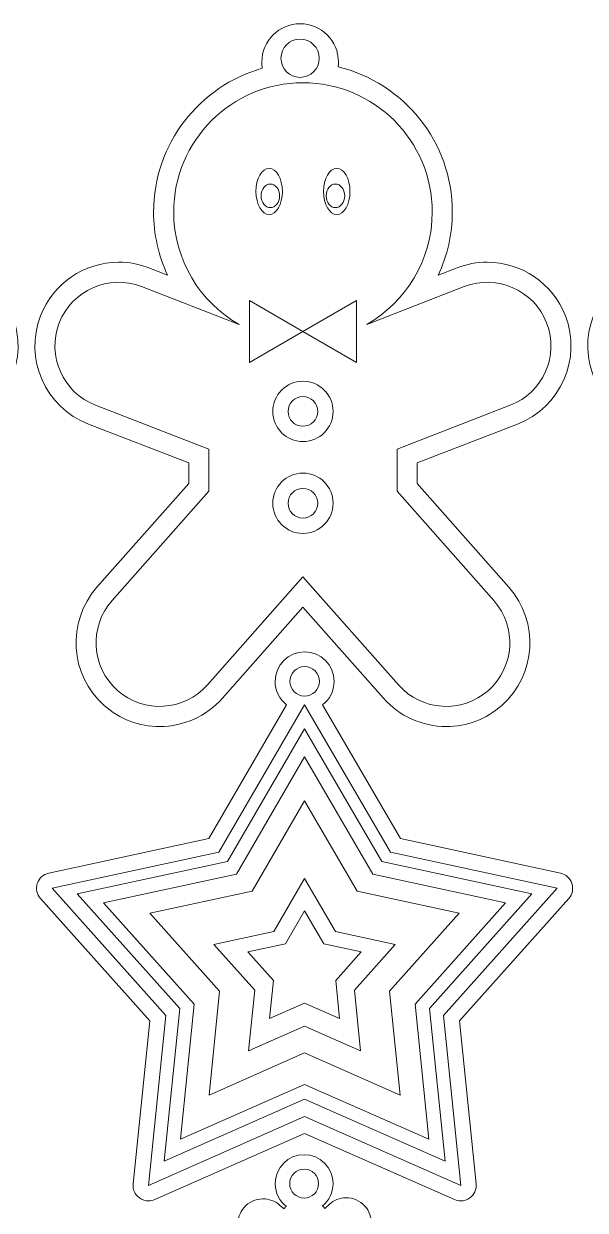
# Model space of a CAD drawing. Header units: centimetres. Extents: x -19.9 to 19.8, y -14.3 to 14.8.
# Drawn here: x -6.66 to 0.04, y 0.63 to 14.79 of the extents above; entities that cross this region are included whole.
import ezdxf

# ---------------------------------------------------------------- set-up
doc = ezdxf.new("R2010")
doc.units = ezdxf.units.CM
doc.header["$MEASUREMENT"] = 0
for name, color, linetype in [('layer 1', 7, 'Continuous'), ('layer 2', 7, 'Continuous'), ('layer 3', 7, 'Continuous')]:
    doc.layers.add(name, color=color, linetype=linetype)

msp = doc.modelspace()

# ---------------------------------------------------------------- linework, layer by layer
at = {"layer": 'layer 1', "color": 250, "lineweight": 9}
for points, knots in [([(-3.81376, 14.26094), (-3.81766, 14.28496), (-3.81969, 14.30965), (-3.81969, 14.33479), (-3.81969, 14.33479), (-3.81969, 14.58734), (-3.61494, 14.79209), (-3.36239, 14.79209), (-3.36239, 14.79209), (-3.10984, 14.79209), (-2.9051, 14.58734), (-2.9051, 14.33479), (-2.9051, 14.33479), (-2.9051, 14.31557), (-2.90629, 14.29661), (-2.90859, 14.27802)], [0, 0, 0, 0, 0.2, 0.2, 0.2, 0.2, 0.4, 0.4, 0.4, 0.4, 0.6, 0.6, 0.6, 0.6, 1, 1, 1, 1]), ([(-3.36239, 14.60917), (-3.23612, 14.60917), (-3.13375, 14.50679), (-3.13375, 14.38052), (-3.13375, 14.38052), (-3.13375, 14.25424), (-3.23612, 14.15187), (-3.36239, 14.15187), (-3.36239, 14.15187), (-3.48867, 14.15187), (-3.59104, 14.25424), (-3.59104, 14.38052), (-3.59104, 14.38052), (-3.59104, 14.50679), (-3.48867, 14.60917), (-3.36239, 14.60917)], [0, 0, 0, 0, 0.2, 0.2, 0.2, 0.2, 0.4, 0.4, 0.4, 0.4, 0.6, 0.6, 0.6, 0.6, 1, 1, 1, 1]), ([(-10.41376, 14.26094), (-11.16187, 14.04915), (-11.71158, 13.36005), (-11.71158, 12.54499), (-11.71158, 12.54499), (-11.71158, 12.28096), (-11.65249, 12.02466), (-11.54391, 11.7924), (-11.54391, 11.7924), (-11.54391, 11.7924), (-11.76794, 11.87919), (-11.76794, 11.87919), (-11.76794, 11.87919), (-11.88388, 11.92418), (-12.00524, 11.94691), (-12.12876, 11.94691), (-12.12876, 11.94691), (-12.53821, 11.94692), (-12.9129, 11.69035), (-13.06111, 11.30827), (-13.06111, 11.30827), (-13.26019, 10.79432), (-13.004, 10.21418), (-12.49003, 10.0151), (-12.49003, 10.0151), (-12.49003, 10.0151), (-11.29192, 9.55093), (-11.29192, 9.55093), (-11.29192, 9.55093), (-11.29192, 9.55093), (-11.29192, 9.30577), (-11.29192, 9.30577), (-11.29192, 9.30577), (-11.29192, 9.30577), (-12.38726, 8.06753), (-12.38726, 8.06753), (-12.38726, 8.06753), (-12.75228, 7.65477), (-12.71351, 7.02183), (-12.3008, 6.65665), (-12.3008, 6.65665), (-12.11791, 6.4949), (-11.8828, 6.40579), (-11.63883, 6.40579), (-11.63883, 6.40579), (-11.35247, 6.4058), (-11.07946, 6.52877), (-10.88979, 6.74306), (-10.88979, 6.74306), (-10.88979, 6.74306), (-9.92861, 7.82969), (-9.92861, 7.82969), (-9.92861, 7.82969), (-9.92861, 7.82969), (-8.96745, 6.74301), (-8.96745, 6.74301), (-8.96745, 6.74301), (-8.77784, 6.52877), (-8.50488, 6.40579), (-8.21846, 6.40579), (-8.21846, 6.40579), (-7.97451, 6.4058), (-7.7394, 6.49488), (-7.55646, 6.65665), (-7.55646, 6.65665), (-7.14369, 7.02189), (-7.10491, 7.65482), (-7.47005, 8.06753), (-7.47005, 8.06753), (-7.47005, 8.06753), (-8.56526, 9.30577), (-8.56526, 9.30577), (-8.56526, 9.30577), (-8.56526, 9.30577), (-8.56526, 9.55093), (-8.56526, 9.55093), (-8.56526, 9.55093), (-8.56526, 9.55093), (-7.36716, 10.01511), (-7.36716, 10.01511), (-7.36716, 10.01511), (-6.85325, 10.21424), (-6.59707, 10.79435), (-6.79615, 11.30843), (-6.79615, 11.30843), (-6.9443, 11.69036), (-7.31899, 11.94691), (-7.72855, 11.94691), (-7.72855, 11.94691), (-7.852, 11.94692), (-7.97338, 11.92415), (-8.08937, 11.87919), (-8.08937, 11.87919), (-8.08937, 11.87919), (-8.31329, 11.79242), (-8.31329, 11.79242), (-8.31329, 11.79242), (-8.20467, 12.02466), (-8.14561, 12.28095), (-8.14561, 12.54499), (-8.14561, 12.54499), (-8.14561, 13.38354), (-8.72745, 14.0887), (-9.50859, 14.27802)], [0, 0, 0, 0, 0.03703704, 0.03703704, 0.03703704, 0.03703704, 0.07407407, 0.07407407, 0.07407407, 0.07407407, 0.11111111, 0.11111111, 0.11111111, 0.11111111, 0.14814815, 0.14814815, 0.14814815, 0.14814815, 0.18518519, 0.18518519, 0.18518519, 0.18518519, 0.22222222, 0.22222222, 0.22222222, 0.22222222, 0.25925926, 0.25925926, 0.25925926, 0.25925926, 0.2962963, 0.2962963, 0.2962963, 0.2962963, 0.33333333, 0.33333333, 0.33333333, 0.33333333, 0.37037037, 0.37037037, 0.37037037, 0.37037037, 0.40740741, 0.40740741, 0.40740741, 0.40740741, 0.44444444, 0.44444444, 0.44444444, 0.44444444, 0.48148148, 0.48148148, 0.48148148, 0.48148148, 0.51851852, 0.51851852, 0.51851852, 0.51851852, 0.55555556, 0.55555556, 0.55555556, 0.55555556, 0.59259259, 0.59259259, 0.59259259, 0.59259259, 0.62962963, 0.62962963, 0.62962963, 0.62962963, 0.66666667, 0.66666667, 0.66666667, 0.66666667, 0.7037037, 0.7037037, 0.7037037, 0.7037037, 0.74074074, 0.74074074, 0.74074074, 0.74074074, 0.77777778, 0.77777778, 0.77777778, 0.77777778, 0.81481481, 0.81481481, 0.81481481, 0.81481481, 0.85185185, 0.85185185, 0.85185185, 0.85185185, 0.88888889, 0.88888889, 0.88888889, 0.88888889, 0.92592593, 0.92592593, 0.92592593, 0.92592593, 1, 1, 1, 1]), ([(-3.81376, 14.26094), (-4.56187, 14.04915), (-5.11158, 13.36005), (-5.11158, 12.54499), (-5.11158, 12.54499), (-5.11158, 12.28096), (-5.05249, 12.02466), (-4.94391, 11.7924), (-4.94391, 11.7924), (-4.94391, 11.7924), (-5.16794, 11.87919), (-5.16794, 11.87919), (-5.16794, 11.87919), (-5.28388, 11.92418), (-5.40524, 11.94691), (-5.52876, 11.94691), (-5.52876, 11.94691), (-5.93821, 11.94692), (-6.3129, 11.69035), (-6.46111, 11.30827), (-6.46111, 11.30827), (-6.66019, 10.79432), (-6.404, 10.21418), (-5.89003, 10.0151), (-5.89003, 10.0151), (-5.89003, 10.0151), (-4.69192, 9.55093), (-4.69192, 9.55093), (-4.69192, 9.55093), (-4.69192, 9.55093), (-4.69192, 9.30577), (-4.69192, 9.30577), (-4.69192, 9.30577), (-4.69192, 9.30577), (-5.78726, 8.06753), (-5.78726, 8.06753), (-5.78726, 8.06753), (-6.15228, 7.65477), (-6.11351, 7.02183), (-5.7008, 6.65665), (-5.7008, 6.65665), (-5.51791, 6.4949), (-5.2828, 6.40579), (-5.03883, 6.40579), (-5.03883, 6.40579), (-4.75247, 6.4058), (-4.47946, 6.52877), (-4.28979, 6.74306), (-4.28979, 6.74306), (-4.28979, 6.74306), (-3.32861, 7.82969), (-3.32861, 7.82969), (-3.32861, 7.82969), (-3.32861, 7.82969), (-2.36745, 6.74301), (-2.36745, 6.74301), (-2.36745, 6.74301), (-2.17784, 6.52877), (-1.90488, 6.40579), (-1.61846, 6.40579), (-1.61846, 6.40579), (-1.37451, 6.4058), (-1.1394, 6.49488), (-0.95646, 6.65665), (-0.95646, 6.65665), (-0.54369, 7.02189), (-0.50491, 7.65482), (-0.87005, 8.06753), (-0.87005, 8.06753), (-0.87005, 8.06753), (-1.96526, 9.30577), (-1.96526, 9.30577), (-1.96526, 9.30577), (-1.96526, 9.30577), (-1.96526, 9.55093), (-1.96526, 9.55093), (-1.96526, 9.55093), (-1.96526, 9.55093), (-0.76716, 10.01511), (-0.76716, 10.01511), (-0.76716, 10.01511), (-0.25325, 10.21424), (0.00293, 10.79435), (-0.19615, 11.30843), (-0.19615, 11.30843), (-0.3443, 11.69036), (-0.71899, 11.94691), (-1.12855, 11.94691), (-1.12855, 11.94691), (-1.252, 11.94692), (-1.37338, 11.92415), (-1.48937, 11.87919), (-1.48937, 11.87919), (-1.48937, 11.87919), (-1.71329, 11.79242), (-1.71329, 11.79242), (-1.71329, 11.79242), (-1.60467, 12.02466), (-1.54561, 12.28095), (-1.54561, 12.54499), (-1.54561, 12.54499), (-1.54561, 13.38354), (-2.12745, 14.0887), (-2.90859, 14.27802)], [0, 0, 0, 0, 0.03703704, 0.03703704, 0.03703704, 0.03703704, 0.07407407, 0.07407407, 0.07407407, 0.07407407, 0.11111111, 0.11111111, 0.11111111, 0.11111111, 0.14814815, 0.14814815, 0.14814815, 0.14814815, 0.18518519, 0.18518519, 0.18518519, 0.18518519, 0.22222222, 0.22222222, 0.22222222, 0.22222222, 0.25925926, 0.25925926, 0.25925926, 0.25925926, 0.2962963, 0.2962963, 0.2962963, 0.2962963, 0.33333333, 0.33333333, 0.33333333, 0.33333333, 0.37037037, 0.37037037, 0.37037037, 0.37037037, 0.40740741, 0.40740741, 0.40740741, 0.40740741, 0.44444444, 0.44444444, 0.44444444, 0.44444444, 0.48148148, 0.48148148, 0.48148148, 0.48148148, 0.51851852, 0.51851852, 0.51851852, 0.51851852, 0.55555556, 0.55555556, 0.55555556, 0.55555556, 0.59259259, 0.59259259, 0.59259259, 0.59259259, 0.62962963, 0.62962963, 0.62962963, 0.62962963, 0.66666667, 0.66666667, 0.66666667, 0.66666667, 0.7037037, 0.7037037, 0.7037037, 0.7037037, 0.74074074, 0.74074074, 0.74074074, 0.74074074, 0.77777778, 0.77777778, 0.77777778, 0.77777778, 0.81481481, 0.81481481, 0.81481481, 0.81481481, 0.85185185, 0.85185185, 0.85185185, 0.85185185, 0.88888889, 0.88888889, 0.88888889, 0.88888889, 0.92592593, 0.92592593, 0.92592593, 0.92592593, 1, 1, 1, 1]), ([(2.78624, 14.26094), (2.03813, 14.04915), (1.48842, 13.36005), (1.48842, 12.54499), (1.48842, 12.54499), (1.48842, 12.28096), (1.54751, 12.02466), (1.65609, 11.7924), (1.65609, 11.7924), (1.65609, 11.7924), (1.43206, 11.87919), (1.43206, 11.87919), (1.43206, 11.87919), (1.31612, 11.92418), (1.19476, 11.94691), (1.07124, 11.94691), (1.07124, 11.94691), (0.66179, 11.94692), (0.2871, 11.69035), (0.13889, 11.30827), (0.13889, 11.30827), (-0.06019, 10.79432), (0.196, 10.21418), (0.70997, 10.0151), (0.70997, 10.0151), (0.70997, 10.0151), (1.90808, 9.55093), (1.90808, 9.55093), (1.90808, 9.55093), (1.90808, 9.55093), (1.90808, 9.30577), (1.90808, 9.30577), (1.90808, 9.30577), (1.90808, 9.30577), (0.81274, 8.06753), (0.81274, 8.06753), (0.81274, 8.06753), (0.44772, 7.65477), (0.48649, 7.02183), (0.8992, 6.65665), (0.8992, 6.65665), (1.08209, 6.4949), (1.3172, 6.40579), (1.56117, 6.40579), (1.56117, 6.40579), (1.84753, 6.4058), (2.12054, 6.52877), (2.31021, 6.74306), (2.31021, 6.74306), (2.31021, 6.74306), (3.27139, 7.82969), (3.27139, 7.82969), (3.27139, 7.82969), (3.27139, 7.82969), (4.23255, 6.74301), (4.23255, 6.74301), (4.23255, 6.74301), (4.42216, 6.52877), (4.69512, 6.40579), (4.98154, 6.40579), (4.98154, 6.40579), (5.22549, 6.4058), (5.4606, 6.49488), (5.64354, 6.65665), (5.64354, 6.65665), (6.05631, 7.02189), (6.09509, 7.65482), (5.72995, 8.06753), (5.72995, 8.06753), (5.72995, 8.06753), (4.63474, 9.30577), (4.63474, 9.30577), (4.63474, 9.30577), (4.63474, 9.30577), (4.63474, 9.55093), (4.63474, 9.55093), (4.63474, 9.55093), (4.63474, 9.55093), (5.83284, 10.01511), (5.83284, 10.01511), (5.83284, 10.01511), (6.34675, 10.21424), (6.60293, 10.79435), (6.40385, 11.30843), (6.40385, 11.30843), (6.2557, 11.69036), (5.88101, 11.94691), (5.47145, 11.94691), (5.47145, 11.94691), (5.348, 11.94692), (5.22662, 11.92415), (5.11063, 11.87919), (5.11063, 11.87919), (5.11063, 11.87919), (4.88671, 11.79242), (4.88671, 11.79242), (4.88671, 11.79242), (4.99533, 12.02466), (5.05439, 12.28095), (5.05439, 12.54499), (5.05439, 12.54499), (5.05439, 13.38354), (4.47255, 14.0887), (3.69141, 14.27802)], [0, 0, 0, 0, 0.03703704, 0.03703704, 0.03703704, 0.03703704, 0.07407407, 0.07407407, 0.07407407, 0.07407407, 0.11111111, 0.11111111, 0.11111111, 0.11111111, 0.14814815, 0.14814815, 0.14814815, 0.14814815, 0.18518519, 0.18518519, 0.18518519, 0.18518519, 0.22222222, 0.22222222, 0.22222222, 0.22222222, 0.25925926, 0.25925926, 0.25925926, 0.25925926, 0.2962963, 0.2962963, 0.2962963, 0.2962963, 0.33333333, 0.33333333, 0.33333333, 0.33333333, 0.37037037, 0.37037037, 0.37037037, 0.37037037, 0.40740741, 0.40740741, 0.40740741, 0.40740741, 0.44444444, 0.44444444, 0.44444444, 0.44444444, 0.48148148, 0.48148148, 0.48148148, 0.48148148, 0.51851852, 0.51851852, 0.51851852, 0.51851852, 0.55555556, 0.55555556, 0.55555556, 0.55555556, 0.59259259, 0.59259259, 0.59259259, 0.59259259, 0.62962963, 0.62962963, 0.62962963, 0.62962963, 0.66666667, 0.66666667, 0.66666667, 0.66666667, 0.7037037, 0.7037037, 0.7037037, 0.7037037, 0.74074074, 0.74074074, 0.74074074, 0.74074074, 0.77777778, 0.77777778, 0.77777778, 0.77777778, 0.81481481, 0.81481481, 0.81481481, 0.81481481, 0.85185185, 0.85185185, 0.85185185, 0.85185185, 0.88888889, 0.88888889, 0.88888889, 0.88888889, 0.92592593, 0.92592593, 0.92592593, 0.92592593, 1, 1, 1, 1]), ([(-3.52306, 6.66521), (-3.60697, 6.72964), (-3.66108, 6.83096), (-3.66108, 6.94494), (-3.66108, 6.94494), (-3.66108, 7.13959), (-3.50329, 7.29738), (-3.30864, 7.29738), (-3.30864, 7.29738), (-3.114, 7.29738), (-2.95621, 7.13959), (-2.95621, 6.94494), (-2.95621, 6.94494), (-2.95621, 6.831), (-3.01029, 6.7297), (-3.09415, 6.66527)], [0, 0, 0, 0, 0.2, 0.2, 0.2, 0.2, 0.4, 0.4, 0.4, 0.4, 0.6, 0.6, 0.6, 0.6, 1, 1, 1, 1]), ([(-3.30864, 7.12116), (-3.21133, 7.12116), (-3.13243, 7.04226), (-3.13243, 6.94494), (-3.13243, 6.94494), (-3.13243, 6.84762), (-3.21133, 6.76872), (-3.30864, 6.76872), (-3.30864, 6.76872), (-3.40596, 6.76872), (-3.48486, 6.84762), (-3.48486, 6.94494), (-3.48486, 6.94494), (-3.48486, 7.04226), (-3.40596, 7.12116), (-3.30864, 7.12116)], [0, 0, 0, 0, 0.2, 0.2, 0.2, 0.2, 0.4, 0.4, 0.4, 0.4, 0.6, 0.6, 0.6, 0.6, 1, 1, 1, 1]), ([(-3.52306, 6.66521), (-3.52306, 6.66521), (-4.4514, 5.06877), (-4.4514, 5.06877), (-4.4514, 5.06877), (-4.4514, 5.06877), (-6.36295, 4.65645), (-6.36295, 4.65645), (-6.36295, 4.65645), (-6.42731, 4.64252), (-6.47949, 4.59547), (-6.49985, 4.53277), (-6.49985, 4.53277), (-6.52027, 4.47012), (-6.50577, 4.40135), (-6.46179, 4.35224), (-6.46179, 4.35224), (-6.46179, 4.35224), (-5.15803, 2.8945), (-5.15803, 2.8945), (-5.15803, 2.8945), (-5.15803, 2.8945), (-5.35628, 0.94922), (-5.35628, 0.94922), (-5.35628, 0.94922), (-5.36295, 0.88366), (-5.33424, 0.81946), (-5.28091, 0.78079), (-5.28091, 0.78079), (-5.24878, 0.75739), (-5.21066, 0.74544), (-5.17219, 0.74544), (-5.17219, 0.74544), (-5.14687, 0.74546), (-5.12139, 0.75066), (-5.09748, 0.76119), (-5.09748, 0.76119), (-5.09748, 0.76119), (-3.30864, 1.55124), (-3.30864, 1.55124), (-3.30864, 1.55124), (-3.30864, 1.55124), (-1.51973, 0.7612), (-1.51973, 0.7612), (-1.51973, 0.7612), (-1.49577, 0.75067), (-1.47038, 0.74544), (-1.44506, 0.74544), (-1.44506, 0.74544), (-1.40659, 0.74546), (-1.36838, 0.75742), (-1.33626, 0.78079), (-1.33626, 0.78079), (-1.28292, 0.8195), (-1.25425, 0.88366), (-1.26093, 0.94927), (-1.26093, 0.94927), (-1.26093, 0.94927), (-1.45934, 2.89455), (-1.45934, 2.89455), (-1.45934, 2.89455), (-1.45934, 2.89455), (-0.15602, 4.35225), (-0.15602, 4.35225), (-0.15602, 4.35225), (-0.11215, 4.40139), (-0.09764, 4.47011), (-0.11803, 4.53278), (-0.11803, 4.53278), (-0.13833, 4.59549), (-0.19056, 4.6425), (-0.25492, 4.65644), (-0.25492, 4.65644), (-0.25492, 4.65644), (-2.16575, 5.06877), (-2.16575, 5.06877), (-2.16575, 5.06877), (-2.16575, 5.06877), (-3.09415, 6.66527), (-3.09415, 6.66527)], [0, 0, 0, 0, 0.04761905, 0.04761905, 0.04761905, 0.04761905, 0.0952381, 0.0952381, 0.0952381, 0.0952381, 0.14285714, 0.14285714, 0.14285714, 0.14285714, 0.19047619, 0.19047619, 0.19047619, 0.19047619, 0.23809524, 0.23809524, 0.23809524, 0.23809524, 0.28571429, 0.28571429, 0.28571429, 0.28571429, 0.33333333, 0.33333333, 0.33333333, 0.33333333, 0.38095238, 0.38095238, 0.38095238, 0.38095238, 0.42857143, 0.42857143, 0.42857143, 0.42857143, 0.47619048, 0.47619048, 0.47619048, 0.47619048, 0.52380952, 0.52380952, 0.52380952, 0.52380952, 0.57142857, 0.57142857, 0.57142857, 0.57142857, 0.61904762, 0.61904762, 0.61904762, 0.61904762, 0.66666667, 0.66666667, 0.66666667, 0.66666667, 0.71428571, 0.71428571, 0.71428571, 0.71428571, 0.76190476, 0.76190476, 0.76190476, 0.76190476, 0.80952381, 0.80952381, 0.80952381, 0.80952381, 0.85714286, 0.85714286, 0.85714286, 0.85714286, 0.9047619, 0.9047619, 0.9047619, 0.9047619, 1, 1, 1, 1]), ([(-3.52451, 0.67709), (-3.60672, 0.74021), (-3.65974, 0.83949), (-3.65974, 0.95116), (-3.65974, 0.95116), (-3.65974, 1.14188), (-3.50514, 1.29648), (-3.31442, 1.29648), (-3.31442, 1.29648), (-3.12371, 1.29648), (-2.96911, 1.14188), (-2.96911, 0.95116), (-2.96911, 0.95116), (-2.96911, 0.84423), (-3.01772, 0.74865), (-3.09403, 0.68532)], [0, 0, 0, 0, 0.2, 0.2, 0.2, 0.2, 0.4, 0.4, 0.4, 0.4, 0.6, 0.6, 0.6, 0.6, 1, 1, 1, 1]), ([(-3.31442, 1.12382), (-3.21907, 1.12382), (-3.14177, 1.04652), (-3.14177, 0.95116), (-3.14177, 0.95116), (-3.14177, 0.85581), (-3.21907, 0.77851), (-3.31442, 0.77851), (-3.31442, 0.77851), (-3.40978, 0.77851), (-3.48708, 0.85581), (-3.48708, 0.95116), (-3.48708, 0.95116), (-3.48708, 1.04652), (-3.40978, 1.12382), (-3.31442, 1.12382)], [0, 0, 0, 0, 0.2, 0.2, 0.2, 0.2, 0.4, 0.4, 0.4, 0.4, 0.6, 0.6, 0.6, 0.6, 1, 1, 1, 1])]:
    msp.add_open_spline(points, degree=3, knots=knots, dxfattribs=at)
at = {"layer": 'layer 1', "lineweight": 9}
msp.add_open_spline([(-3.09403, 0.68532), (-3.08461, 0.67568), (-3.0758, 0.66539), (-3.06772, 0.65455), (-3.06772, 0.65455), (-3.06772, 0.65455), (-3.01494, 0.70287), (-3.01494, 0.70287), (-3.01494, 0.70287), (-2.96035, 0.7528), (-2.88964, 0.78075), (-2.8158, 0.78164), (-2.8158, 0.78164), (-2.73039, 0.78265), (-2.64835, 0.74712), (-2.59069, 0.68412), (-2.59069, 0.68412), (-2.53651, 0.62516), (-2.50861, 0.54837), (-2.51211, 0.46818), (-2.51211, 0.46818), (-2.51568, 0.38792), (-2.55025, 0.31386), (-2.60959, 0.25973), (-2.60959, 0.25973), (-2.60959, 0.25973), (-3.00148, -0.09919), (-3.00148, -0.09919), (-3.00148, -0.09919), (-3.00148, -0.09919), (-2.99525, -0.62162), (-2.99525, -0.62162), (-2.99525, -0.62162), (-2.99525, -0.62162), (-2.74713, -1.03998), (-2.74713, -1.03998), (-2.74713, -1.03998), (-2.74713, -1.03998), (-2.35231, -0.33697), (-2.35231, -0.33697), (-2.35231, -0.33697), (-2.29983, -0.24368), (-2.20089, -0.185), (-2.094, -0.18372), (-2.094, -0.18372), (-2.04152, -0.18309), (-1.98953, -0.1964), (-1.94364, -0.22206), (-1.94364, -0.22206), (-1.79919, -0.30319), (-1.74764, -0.48654), (-1.82851, -0.63091), (-1.82851, -0.63091), (-1.82851, -0.63091), (-2.21945, -1.32703), (-2.21945, -1.32703), (-2.21945, -1.32703), (-2.21945, -1.32703), (-1.75741, -1.32156), (-1.75741, -1.32156), (-1.75741, -1.32156), (-1.75741, -1.32156), (-1.30313, -1.05082), (-1.30313, -1.05082), (-1.30313, -1.05082), (-1.30313, -1.05082), (-1.20164, -0.5288), (-1.20164, -0.5288), (-1.20164, -0.5288), (-1.17444, -0.38967), (-1.05206, -0.28756), (-0.91055, -0.28587), (-0.91055, -0.28587), (-0.89026, -0.28566), (-0.8698, -0.28746), (-0.84976, -0.29134), (-0.84976, -0.29134), (-0.68704, -0.32297), (-0.58051, -0.48087), (-0.61206, -0.64339), (-0.61206, -0.64339), (-0.61206, -0.64339), (-0.62574, -0.71365), (-0.62574, -0.71365), (-0.62574, -0.71365), (-0.53066, -0.72232), (-0.44404, -0.77617), (-0.39469, -0.85903), (-0.39469, -0.85903), (-0.34374, -0.94479), (-0.34047, -1.04593), (-0.37694, -1.13131), (-0.37694, -1.13131), (-0.37694, -1.13131), (-0.30862, -1.15276), (-0.30862, -1.15276), (-0.30862, -1.15276), (-0.2321, -1.17673), (-0.16949, -1.22908), (-0.13231, -1.30015), (-0.13231, -1.30015), (-0.0951, -1.3713), (-0.08788, -1.45264), (-0.11193, -1.5292), (-0.11193, -1.5292), (-0.15099, -1.65357), (-0.26472, -1.73803), (-0.39487, -1.73962), (-0.39487, -1.73962), (-0.42697, -1.73995), (-0.45861, -1.73529), (-0.48898, -1.72565), (-0.48898, -1.72565), (-0.48898, -1.72565), (-0.99569, -1.56682), (-0.99569, -1.56682), (-0.99569, -1.56682), (-0.99569, -1.56682), (-1.43934, -1.83122), (-1.43934, -1.83122), (-1.43934, -1.83122), (-1.43934, -1.83122), (-1.68133, -2.26205), (-1.68133, -2.26205), (-1.68133, -2.26205), (-1.68133, -2.26205), (-0.86974, -2.25234), (-0.86974, -2.25234), (-0.86974, -2.25234), (-0.70421, -2.25042), (-0.56793, -2.38349), (-0.56592, -2.54908), (-0.56592, -2.54908), (-0.564, -2.71465), (-0.69705, -2.851), (-0.86262, -2.85293), (-0.86262, -2.85293), (-0.86262, -2.85293), (-1.6658, -2.86249), (-1.6658, -2.86249), (-1.6658, -2.86249), (-1.6658, -2.86249), (-1.42115, -3.275), (-1.42115, -3.275), (-1.42115, -3.275), (-1.42115, -3.275), (-0.97294, -3.52827), (-0.97294, -3.52827), (-0.97294, -3.52827), (-0.97294, -3.52827), (-0.4695, -3.3574), (-0.4695, -3.3574), (-0.4695, -3.3574), (-0.4392, -3.34719), (-0.40806, -3.34186), (-0.37653, -3.34151), (-0.37653, -3.34151), (-0.24615, -3.33997), (-0.13047, -3.42182), (-0.08858, -3.54534), (-0.08858, -3.54534), (-0.06282, -3.62095), (-0.06807, -3.70247), (-0.10358, -3.77448), (-0.10358, -3.77448), (-0.13905, -3.84653), (-0.20045, -3.90041), (-0.27656, -3.92616), (-0.27656, -3.92616), (-0.27656, -3.92616), (-0.34421, -3.94916), (-0.34421, -3.94916), (-0.34421, -3.94916), (-0.30566, -4.03368), (-0.30666, -4.13489), (-0.35572, -4.22176), (-0.35572, -4.22176), (-0.40319, -4.3057), (-0.48852, -4.36154), (-0.58325, -4.37245), (-0.58325, -4.37245), (-0.58325, -4.37245), (-0.56794, -4.44226), (-0.56794, -4.44226), (-0.56794, -4.44226), (-0.53261, -4.60409), (-0.63544, -4.76445), (-0.79715, -4.79981), (-0.79715, -4.79981), (-0.81547, -4.804), (-0.83654, -4.8065), (-0.85788, -4.80672), (-0.85788, -4.80672), (-0.99963, -4.8084), (-1.12444, -4.7091), (-1.15471, -4.57051), (-1.15471, -4.57051), (-1.15471, -4.57051), (-1.26836, -4.05108), (-1.26836, -4.05108), (-1.26836, -4.05108), (-1.26836, -4.05108), (-1.72999, -3.79025), (-1.72999, -3.79025), (-1.72999, -3.79025), (-1.72999, -3.79025), (-2.20153, -3.79586), (-2.20153, -3.79586), (-2.20153, -3.79586), (-2.20153, -3.79586), (-1.78737, -4.49407), (-1.78737, -4.49407), (-1.78737, -4.49407), (-1.70285, -4.63648), (-1.74996, -4.82108), (-1.89238, -4.90561), (-1.89238, -4.90561), (-1.93731, -4.9324), (-1.98917, -4.94701), (-2.04204, -4.9476), (-2.04204, -4.9476), (-2.14886, -4.94889), (-2.24915, -4.89262), (-2.30383, -4.80079), (-2.30383, -4.80079), (-2.30383, -4.80079), (-2.7165, -4.10517), (-2.7165, -4.10517), (-2.7165, -4.10517), (-2.7165, -4.10517), (-2.949, -4.51914), (-2.949, -4.51914), (-2.949, -4.51914), (-2.949, -4.51914), (-2.9428, -5.04181), (-2.9428, -5.04181), (-2.9428, -5.04181), (-2.9428, -5.04181), (-2.54229, -5.39133), (-2.54229, -5.39133), (-2.54229, -5.39133), (-2.48173, -5.44417), (-2.44544, -5.51747), (-2.44008, -5.59757), (-2.44008, -5.59757), (-2.4347, -5.67765), (-2.46086, -5.75496), (-2.51368, -5.81526), (-2.51368, -5.81526), (-2.56941, -5.87936), (-2.65069, -5.91691), (-2.73619, -5.91792), (-2.73619, -5.91792), (-2.80994, -5.91884), (-2.88127, -5.89259), (-2.93696, -5.84411), (-2.93696, -5.84411), (-2.93696, -5.84411), (-2.99112, -5.79686), (-2.99112, -5.79686), (-2.99112, -5.79686), (-3.04481, -5.87269), (-3.13285, -5.92265), (-3.23262, -5.92388), (-3.23262, -5.92388), (-3.33243, -5.92505), (-3.42164, -5.87716), (-3.47713, -5.80265), (-3.47713, -5.80265), (-3.47713, -5.80265), (-3.52987, -5.85097), (-3.52987, -5.85097), (-3.52987, -5.85097), (-3.58468, -5.90094), (-3.65534, -5.92886), (-3.7291, -5.92977), (-3.7291, -5.92977), (-3.81445, -5.93076), (-3.89648, -5.89525), (-3.95418, -5.83229), (-3.95418, -5.83229), (-4.06603, -5.71022), (-4.05773, -5.51989), (-3.93563, -5.40795), (-3.93563, -5.40795), (-3.93563, -5.40795), (-3.54341, -5.04892), (-3.54341, -5.04892), (-3.54341, -5.04892), (-3.54341, -5.04892), (-3.54958, -4.52625), (-3.54958, -4.52625), (-3.54958, -4.52625), (-3.54958, -4.52625), (-3.78934, -4.12224), (-3.78934, -4.12224), (-3.78934, -4.12224), (-3.78934, -4.12224), (-4.18746, -4.83105), (-4.18746, -4.83105), (-4.18746, -4.83105), (-4.24002, -4.92438), (-4.33897, -4.98301), (-4.44583, -4.98425), (-4.44583, -4.98425), (-4.49828, -4.98484), (-4.5502, -4.97163), (-4.59603, -4.94599), (-4.59603, -4.94599), (-4.74068, -4.86476), (-4.79217, -4.68138), (-4.7112, -4.53698), (-4.7112, -4.53698), (-4.7112, -4.53698), (-4.30902, -3.82088), (-4.30902, -3.82088), (-4.30902, -3.82088), (-4.30902, -3.82088), (-4.7874, -3.8266), (-4.7874, -3.8266), (-4.7874, -3.8266), (-4.7874, -3.8266), (-5.24175, -4.09739), (-5.24175, -4.09739), (-5.24175, -4.09739), (-5.24175, -4.09739), (-5.34316, -4.61924), (-5.34316, -4.61924), (-5.34316, -4.61924), (-5.37029, -4.75839), (-5.49272, -4.86052), (-5.6343, -4.86218), (-5.6343, -4.86218), (-5.65559, -4.86245), (-5.6766, -4.8605), (-5.69674, -4.85642), (-5.69674, -4.85642), (-5.77402, -4.84142), (-5.84208, -4.79643), (-5.88694, -4.72989), (-5.88694, -4.72989), (-5.93187, -4.66334), (-5.94811, -4.58334), (-5.93276, -4.50454), (-5.93276, -4.50454), (-5.93276, -4.50454), (-5.91911, -4.43446), (-5.91911, -4.43446), (-5.91911, -4.43446), (-6.01421, -4.42585), (-6.10091, -4.37199), (-6.15021, -4.28909), (-6.15021, -4.28909), (-6.20121, -4.20335), (-6.20449, -4.10223), (-6.16791, -4.01682), (-6.16791, -4.01682), (-6.16791, -4.01682), (-6.23628, -3.99541), (-6.23628, -3.99541), (-6.23628, -3.99541), (-6.39427, -3.9459), (-6.48249, -3.77707), (-6.43305, -3.61909), (-6.43305, -3.61909), (-6.39404, -3.49458), (-6.28035, -3.41002), (-6.15008, -3.4085), (-6.15008, -3.4085), (-6.11845, -3.40809), (-6.08706, -3.41277), (-6.05678, -3.42225), (-6.05678, -3.42225), (-6.05678, -3.42225), (-5.54913, -3.58137), (-5.54913, -3.58137), (-5.54913, -3.58137), (-5.54913, -3.58137), (-5.10553, -3.31695), (-5.10553, -3.31695), (-5.10553, -3.31695), (-5.10553, -3.31695), (-4.87173, -2.90056), (-4.87173, -2.90056), (-4.87173, -2.90056), (-4.87173, -2.90056), (-5.67923, -2.91016), (-5.67923, -2.91016), (-5.67923, -2.91016), (-5.8448, -2.91209), (-5.9811, -2.77901), (-5.98307, -2.61343), (-5.98307, -2.61343), (-5.98506, -2.44784), (-5.85193, -2.31152), (-5.68636, -2.3096), (-5.68636, -2.3096), (-5.68636, -2.3096), (-4.87053, -2.29987), (-4.87053, -2.29987), (-4.87053, -2.29987), (-4.87053, -2.29987), (-5.12371, -1.87318), (-5.12371, -1.87318), (-5.12371, -1.87318), (-5.12371, -1.87318), (-5.57199, -1.61983), (-5.57199, -1.61983), (-5.57199, -1.61983), (-5.57199, -1.61983), (-6.07547, -1.79073), (-6.07547, -1.79073), (-6.07547, -1.79073), (-6.10535, -1.80088), (-6.13673, -1.8063), (-6.1684, -1.80674), (-6.1684, -1.80674), (-6.29879, -1.80826), (-6.41455, -1.72628), (-6.45639, -1.60274), (-6.45639, -1.60274), (-6.48216, -1.52699), (-6.47684, -1.44549), (-6.44129, -1.37345), (-6.44129, -1.37345), (-6.40579, -1.30151), (-6.34446, -1.24775), (-6.26856, -1.22196), (-6.26856, -1.22196), (-6.26856, -1.22196), (-6.20073, -1.19894), (-6.20073, -1.19894), (-6.20073, -1.19894), (-6.23923, -1.11444), (-6.23832, -1.01338), (-6.18932, -0.92645), (-6.18932, -0.92645), (-6.14169, -0.84233), (-6.05639, -0.78655), (-5.96169, -0.77567), (-5.96169, -0.77567), (-5.96169, -0.77567), (-5.97695, -0.70585), (-5.97695, -0.70585), (-5.97695, -0.70585), (-6.01213, -0.54405), (-5.90936, -0.38378), (-5.74793, -0.34834), (-5.74793, -0.34834), (-5.72806, -0.34393), (-5.70743, -0.34156), (-5.68692, -0.3413), (-5.68692, -0.3413), (-5.54538, -0.33962), (-5.4206, -0.43891), (-5.39019, -0.57737), (-5.39019, -0.57737), (-5.39019, -0.57737), (-5.27656, -1.09703), (-5.27656, -1.09703), (-5.27656, -1.09703), (-5.27656, -1.09703), (-4.81485, -1.35784), (-4.81485, -1.35784), (-4.81485, -1.35784), (-4.81485, -1.35784), (-4.34962, -1.35235), (-4.34962, -1.35235), (-4.34962, -1.35235), (-4.34962, -1.35235), (-4.76167, -0.65782), (-4.76167, -0.65782), (-4.76167, -0.65782), (-4.84608, -0.51541), (-4.79904, -0.3309), (-4.6567, -0.24635), (-4.6567, -0.24635), (-4.61137, -0.21942), (-4.5596, -0.20485), (-4.50696, -0.20424), (-4.50696, -0.20424), (-4.40011, -0.20296), (-4.29978, -0.25927), (-4.24514, -0.35122), (-4.24514, -0.35122), (-4.24514, -0.35122), (-3.83152, -1.04845), (-3.83152, -1.04845), (-3.83152, -1.04845), (-3.83152, -1.04845), (-3.5959, -0.62874), (-3.5959, -0.62874), (-3.5959, -0.62874), (-3.5959, -0.62874), (-3.60209, -0.10632), (-3.60209, -0.10632), (-3.60209, -0.10632), (-3.60209, -0.10632), (-4.00267, 0.2433), (-4.00267, 0.2433), (-4.00267, 0.2433), (-4.06304, 0.29599), (-4.09935, 0.3691), (-4.10479, 0.44916), (-4.10479, 0.44916), (-4.11025, 0.52921), (-4.08424, 0.60653), (-4.03145, 0.66698), (-4.03145, 0.66698), (-3.97498, 0.73148), (-3.89389, 0.76877), (-3.80862, 0.76978), (-3.80862, 0.76978), (-3.7348, 0.77069), (-3.66348, 0.74444), (-3.6078, 0.69593), (-3.6078, 0.69593), (-3.6078, 0.69593), (-3.5538, 0.64877), (-3.5538, 0.64877), (-3.5538, 0.64877), (-3.546, 0.65977), (-3.53747, 0.67022), (-3.52831, 0.68005)], degree=3, knots=[0, 0, 0, 0, 0.00757576, 0.00757576, 0.00757576, 0.00757576, 0.01515152, 0.01515152, 0.01515152, 0.01515152, 0.02272727, 0.02272727, 0.02272727, 0.02272727, 0.03030303, 0.03030303, 0.03030303, 0.03030303, 0.03787879, 0.03787879, 0.03787879, 0.03787879, 0.04545455, 0.04545455, 0.04545455, 0.04545455, 0.0530303, 0.0530303, 0.0530303, 0.0530303, 0.06060606, 0.06060606, 0.06060606, 0.06060606, 0.06818182, 0.06818182, 0.06818182, 0.06818182, 0.07575758, 0.07575758, 0.07575758, 0.07575758, 0.08333333, 0.08333333, 0.08333333, 0.08333333, 0.09090909, 0.09090909, 0.09090909, 0.09090909, 0.09848485, 0.09848485, 0.09848485, 0.09848485, 0.10606061, 0.10606061, 0.10606061, 0.10606061, 0.11363636, 0.11363636, 0.11363636, 0.11363636, 0.12121212, 0.12121212, 0.12121212, 0.12121212, 0.12878788, 0.12878788, 0.12878788, 0.12878788, 0.13636364, 0.13636364, 0.13636364, 0.13636364, 0.14393939, 0.14393939, 0.14393939, 0.14393939, 0.15151515, 0.15151515, 0.15151515, 0.15151515, 0.15909091, 0.15909091, 0.15909091, 0.15909091, 0.16666667, 0.16666667, 0.16666667, 0.16666667, 0.17424242, 0.17424242, 0.17424242, 0.17424242, 0.18181818, 0.18181818, 0.18181818, 0.18181818, 0.18939394, 0.18939394, 0.18939394, 0.18939394, 0.1969697, 0.1969697, 0.1969697, 0.1969697, 0.20454545, 0.20454545, 0.20454545, 0.20454545, 0.21212121, 0.21212121, 0.21212121, 0.21212121, 0.21969697, 0.21969697, 0.21969697, 0.21969697, 0.22727273, 0.22727273, 0.22727273, 0.22727273, 0.23484848, 0.23484848, 0.23484848, 0.23484848, 0.24242424, 0.24242424, 0.24242424, 0.24242424, 0.25, 0.25, 0.25, 0.25, 0.25757576, 0.25757576, 0.25757576, 0.25757576, 0.26515152, 0.26515152, 0.26515152, 0.26515152, 0.27272727, 0.27272727, 0.27272727, 0.27272727, 0.28030303, 0.28030303, 0.28030303, 0.28030303, 0.28787879, 0.28787879, 0.28787879, 0.28787879, 0.29545455, 0.29545455, 0.29545455, 0.29545455, 0.3030303, 0.3030303, 0.3030303, 0.3030303, 0.31060606, 0.31060606, 0.31060606, 0.31060606, 0.31818182, 0.31818182, 0.31818182, 0.31818182, 0.32575758, 0.32575758, 0.32575758, 0.32575758, 0.33333333, 0.33333333, 0.33333333, 0.33333333, 0.34090909, 0.34090909, 0.34090909, 0.34090909, 0.34848485, 0.34848485, 0.34848485, 0.34848485, 0.35606061, 0.35606061, 0.35606061, 0.35606061, 0.36363636, 0.36363636, 0.36363636, 0.36363636, 0.37121212, 0.37121212, 0.37121212, 0.37121212, 0.37878788, 0.37878788, 0.37878788, 0.37878788, 0.38636364, 0.38636364, 0.38636364, 0.38636364, 0.39393939, 0.39393939, 0.39393939, 0.39393939, 0.40151515, 0.40151515, 0.40151515, 0.40151515, 0.40909091, 0.40909091, 0.40909091, 0.40909091, 0.41666667, 0.41666667, 0.41666667, 0.41666667, 0.42424242, 0.42424242, 0.42424242, 0.42424242, 0.43181818, 0.43181818, 0.43181818, 0.43181818, 0.43939394, 0.43939394, 0.43939394, 0.43939394, 0.4469697, 0.4469697, 0.4469697, 0.4469697, 0.45454545, 0.45454545, 0.45454545, 0.45454545, 0.46212121, 0.46212121, 0.46212121, 0.46212121, 0.46969697, 0.46969697, 0.46969697, 0.46969697, 0.47727273, 0.47727273, 0.47727273, 0.47727273, 0.48484848, 0.48484848, 0.48484848, 0.48484848, 0.49242424, 0.49242424, 0.49242424, 0.49242424, 0.5, 0.5, 0.5, 0.5, 0.50757576, 0.50757576, 0.50757576, 0.50757576, 0.51515152, 0.51515152, 0.51515152, 0.51515152, 0.52272727, 0.52272727, 0.52272727, 0.52272727, 0.53030303, 0.53030303, 0.53030303, 0.53030303, 0.53787879, 0.53787879, 0.53787879, 0.53787879, 0.54545455, 0.54545455, 0.54545455, 0.54545455, 0.5530303, 0.5530303, 0.5530303, 0.5530303, 0.56060606, 0.56060606, 0.56060606, 0.56060606, 0.56818182, 0.56818182, 0.56818182, 0.56818182, 0.57575758, 0.57575758, 0.57575758, 0.57575758, 0.58333333, 0.58333333, 0.58333333, 0.58333333, 0.59090909, 0.59090909, 0.59090909, 0.59090909, 0.59848485, 0.59848485, 0.59848485, 0.59848485, 0.60606061, 0.60606061, 0.60606061, 0.60606061, 0.61363636, 0.61363636, 0.61363636, 0.61363636, 0.62121212, 0.62121212, 0.62121212, 0.62121212, 0.62878788, 0.62878788, 0.62878788, 0.62878788, 0.63636364, 0.63636364, 0.63636364, 0.63636364, 0.64393939, 0.64393939, 0.64393939, 0.64393939, 0.65151515, 0.65151515, 0.65151515, 0.65151515, 0.65909091, 0.65909091, 0.65909091, 0.65909091, 0.66666667, 0.66666667, 0.66666667, 0.66666667, 0.67424242, 0.67424242, 0.67424242, 0.67424242, 0.68181818, 0.68181818, 0.68181818, 0.68181818, 0.68939394, 0.68939394, 0.68939394, 0.68939394, 0.6969697, 0.6969697, 0.6969697, 0.6969697, 0.70454545, 0.70454545, 0.70454545, 0.70454545, 0.71212121, 0.71212121, 0.71212121, 0.71212121, 0.71969697, 0.71969697, 0.71969697, 0.71969697, 0.72727273, 0.72727273, 0.72727273, 0.72727273, 0.73484848, 0.73484848, 0.73484848, 0.73484848, 0.74242424, 0.74242424, 0.74242424, 0.74242424, 0.75, 0.75, 0.75, 0.75, 0.75757576, 0.75757576, 0.75757576, 0.75757576, 0.76515152, 0.76515152, 0.76515152, 0.76515152, 0.77272727, 0.77272727, 0.77272727, 0.77272727, 0.78030303, 0.78030303, 0.78030303, 0.78030303, 0.78787879, 0.78787879, 0.78787879, 0.78787879, 0.79545455, 0.79545455, 0.79545455, 0.79545455, 0.8030303, 0.8030303, 0.8030303, 0.8030303, 0.81060606, 0.81060606, 0.81060606, 0.81060606, 0.81818182, 0.81818182, 0.81818182, 0.81818182, 0.82575758, 0.82575758, 0.82575758, 0.82575758, 0.83333333, 0.83333333, 0.83333333, 0.83333333, 0.84090909, 0.84090909, 0.84090909, 0.84090909, 0.84848485, 0.84848485, 0.84848485, 0.84848485, 0.85606061, 0.85606061, 0.85606061, 0.85606061, 0.86363636, 0.86363636, 0.86363636, 0.86363636, 0.87121212, 0.87121212, 0.87121212, 0.87121212, 0.87878788, 0.87878788, 0.87878788, 0.87878788, 0.88636364, 0.88636364, 0.88636364, 0.88636364, 0.89393939, 0.89393939, 0.89393939, 0.89393939, 0.90151515, 0.90151515, 0.90151515, 0.90151515, 0.90909091, 0.90909091, 0.90909091, 0.90909091, 0.91666667, 0.91666667, 0.91666667, 0.91666667, 0.92424242, 0.92424242, 0.92424242, 0.92424242, 0.93181818, 0.93181818, 0.93181818, 0.93181818, 0.93939394, 0.93939394, 0.93939394, 0.93939394, 0.9469697, 0.9469697, 0.9469697, 0.9469697, 0.95454545, 0.95454545, 0.95454545, 0.95454545, 0.96212121, 0.96212121, 0.96212121, 0.96212121, 0.96969697, 0.96969697, 0.96969697, 0.96969697, 0.97727273, 0.97727273, 0.97727273, 0.97727273, 0.98484848, 0.98484848, 0.98484848, 0.98484848, 1, 1, 1, 1], dxfattribs=at)
at = {"layer": 'layer 2', "lineweight": 9}
for points, knots in [([(-0.41995, 11.22166), (-0.57165, 11.61265), (-1.01158, 11.80687), (-1.40263, 11.65538), (-1.40263, 11.65538), (-1.40263, 11.65538), (-2.56711, 11.20412), (-2.56711, 11.20412), (-2.56711, 11.20412), (-2.10077, 11.46949), (-1.78567, 11.97008), (-1.78567, 12.54499), (-1.78567, 12.54499), (-1.78567, 13.39715), (-2.47641, 14.0879), (-3.32863, 14.0879), (-3.32863, 14.0879), (-4.18074, 14.0879), (-4.87153, 13.39715), (-4.87153, 12.54499), (-4.87153, 12.54499), (-4.87153, 11.97009), (-4.55641, 11.46949), (-4.09007, 11.20412), (-4.09007, 11.20412), (-4.09007, 11.20412), (-5.25467, 11.65539), (-5.25467, 11.65539), (-5.25467, 11.65539), (-5.64568, 11.80688), (-6.08555, 11.61264), (-6.23725, 11.22165), (-6.23725, 11.22165), (-6.38872, 10.83043), (-6.19449, 10.39049), (-5.80329, 10.23896), (-5.80329, 10.23896), (-5.80329, 10.23896), (-4.45187, 9.71536), (-4.45187, 9.71536), (-4.45187, 9.71536), (-4.45187, 9.71536), (-4.45187, 9.21483), (-4.45187, 9.21483), (-4.45187, 9.21483), (-4.45187, 9.21483), (-5.60743, 7.90853), (-5.60743, 7.90853), (-5.60743, 7.90853), (-5.88519, 7.59444), (-5.85588, 7.11437), (-5.54173, 6.83647), (-5.54173, 6.83647), (-5.22757, 6.55862), (-4.74753, 6.58802), (-4.46962, 6.90212), (-4.46962, 6.90212), (-4.46962, 6.90212), (-3.32861, 8.19202), (-3.32861, 8.19202), (-3.32861, 8.19202), (-3.32861, 8.19202), (-2.18767, 6.90212), (-2.18767, 6.90212), (-2.18767, 6.90212), (-1.90971, 6.58804), (-1.42974, 6.55862), (-1.11553, 6.83647), (-1.11553, 6.83647), (-0.80143, 7.11439), (-0.77202, 7.59443), (-1.04987, 7.90853), (-1.04987, 7.90853), (-1.04987, 7.90853), (-2.20531, 9.21483), (-2.20531, 9.21483), (-2.20531, 9.21483), (-2.20531, 9.21483), (-2.20531, 9.71536), (-2.20531, 9.71536), (-2.20531, 9.71536), (-2.20531, 9.71536), (-0.85391, 10.23899), (-0.85391, 10.23899), (-0.85391, 10.23899), (-0.4628, 10.39049), (-0.26842, 10.83043), (-0.41995, 11.22166)], [0, 0, 0, 0, 0.04347826, 0.04347826, 0.04347826, 0.04347826, 0.08695652, 0.08695652, 0.08695652, 0.08695652, 0.13043478, 0.13043478, 0.13043478, 0.13043478, 0.17391304, 0.17391304, 0.17391304, 0.17391304, 0.2173913, 0.2173913, 0.2173913, 0.2173913, 0.26086957, 0.26086957, 0.26086957, 0.26086957, 0.30434783, 0.30434783, 0.30434783, 0.30434783, 0.34782609, 0.34782609, 0.34782609, 0.34782609, 0.39130435, 0.39130435, 0.39130435, 0.39130435, 0.43478261, 0.43478261, 0.43478261, 0.43478261, 0.47826087, 0.47826087, 0.47826087, 0.47826087, 0.52173913, 0.52173913, 0.52173913, 0.52173913, 0.56521739, 0.56521739, 0.56521739, 0.56521739, 0.60869565, 0.60869565, 0.60869565, 0.60869565, 0.65217391, 0.65217391, 0.65217391, 0.65217391, 0.69565217, 0.69565217, 0.69565217, 0.69565217, 0.73913043, 0.73913043, 0.73913043, 0.73913043, 0.7826087, 0.7826087, 0.7826087, 0.7826087, 0.82608696, 0.82608696, 0.82608696, 0.82608696, 0.86956522, 0.86956522, 0.86956522, 0.86956522, 0.91304348, 0.91304348, 0.91304348, 0.91304348, 1, 1, 1, 1]), ([(-3.57461, 12.79079), (-3.57461, 12.63869), (-3.64506, 12.51519), (-3.73207, 12.51519), (-3.73207, 12.51519), (-3.81905, 12.51522), (-3.88941, 12.63866), (-3.88941, 12.79073), (-3.88941, 12.79073), (-3.88941, 12.94279), (-3.81908, 13.06626), (-3.73207, 13.06626), (-3.73207, 13.06626), (-3.64506, 13.06626), (-3.57464, 12.94279), (-3.57461, 12.79079)], [0, 0, 0, 0, 0.2, 0.2, 0.2, 0.2, 0.4, 0.4, 0.4, 0.4, 0.6, 0.6, 0.6, 0.6, 1, 1, 1, 1]), ([(-2.76769, 12.79079), (-2.76769, 12.63869), (-2.83815, 12.51519), (-2.92516, 12.51519), (-2.92516, 12.51519), (-3.01226, 12.51522), (-3.08262, 12.63866), (-3.08262, 12.79073), (-3.08262, 12.79073), (-3.08259, 12.94279), (-3.01226, 13.06626), (-2.92516, 13.06626), (-2.92516, 13.06626), (-2.83815, 13.06626), (-2.76769, 12.94279), (-2.76769, 12.79079)], [0, 0, 0, 0, 0.2, 0.2, 0.2, 0.2, 0.4, 0.4, 0.4, 0.4, 0.6, 0.6, 0.6, 0.6, 1, 1, 1, 1])]:
    msp.add_open_spline(points, degree=3, knots=knots, dxfattribs=at)
at = {"layer": 'layer 3', "color": 240, "lineweight": 9}
for points, knots in [([(-3.60749, 12.7385), (-3.60749, 12.66088), (-3.65682, 12.59785), (-3.71773, 12.59785), (-3.71773, 12.59785), (-3.77861, 12.59787), (-3.82786, 12.66087), (-3.82786, 12.73847), (-3.82786, 12.73847), (-3.82786, 12.81608), (-3.77863, 12.87909), (-3.71773, 12.87909), (-3.71773, 12.87909), (-3.65682, 12.87909), (-3.60752, 12.81608), (-3.60749, 12.7385)], [0, 0, 0, 0, 0.2, 0.2, 0.2, 0.2, 0.4, 0.4, 0.4, 0.4, 0.6, 0.6, 0.6, 0.6, 1, 1, 1, 1]), ([(-2.83044, 12.7385), (-2.83044, 12.66088), (-2.87976, 12.59785), (-2.94067, 12.59785), (-2.94067, 12.59785), (-3.00156, 12.59787), (-3.05081, 12.66087), (-3.05081, 12.73847), (-3.05081, 12.73847), (-3.05081, 12.81608), (-3.00157, 12.87909), (-2.94067, 12.87909), (-2.94067, 12.87909), (-2.87976, 12.87909), (-2.83047, 12.81608), (-2.83044, 12.7385)], [0, 0, 0, 0, 0.2, 0.2, 0.2, 0.2, 0.4, 0.4, 0.4, 0.4, 0.6, 0.6, 0.6, 0.6, 1, 1, 1, 1]), ([(-3.96846, 11.48882), (-3.96846, 11.48882), (-3.32861, 11.11936), (-3.32861, 11.11936), (-3.32861, 11.11936), (-3.32861, 11.11936), (-3.96846, 10.74991), (-3.96846, 10.74991), (-3.96846, 10.74991), (-3.96846, 10.74991), (-3.96846, 11.48882), (-3.96846, 11.48882)], [0, 0, 0, 0, 0.25, 0.25, 0.25, 0.25, 0.5, 0.5, 0.5, 0.5, 1, 1, 1, 1]), ([(-2.68872, 11.48882), (-2.68872, 11.48882), (-3.32861, 11.11936), (-3.32861, 11.11936), (-3.32861, 11.11936), (-3.32861, 11.11936), (-2.68872, 10.74991), (-2.68872, 10.74991), (-2.68872, 10.74991), (-2.68872, 10.74991), (-2.68872, 11.48882), (-2.68872, 11.48882)], [0, 0, 0, 0, 0.25, 0.25, 0.25, 0.25, 0.5, 0.5, 0.5, 0.5, 1, 1, 1, 1]), ([(-2.96854, 10.16605), (-2.96854, 9.96714), (-3.12977, 9.80592), (-3.32863, 9.80592), (-3.32863, 9.80592), (-3.52748, 9.80592), (-3.68871, 9.96713), (-3.68871, 10.16604), (-3.68871, 10.16604), (-3.68869, 10.36485), (-3.52749, 10.52607), (-3.32863, 10.52607), (-3.32863, 10.52607), (-3.12977, 10.52607), (-2.96855, 10.36484), (-2.96854, 10.16605)], [0, 0, 0, 0, 0.2, 0.2, 0.2, 0.2, 0.4, 0.4, 0.4, 0.4, 0.6, 0.6, 0.6, 0.6, 1, 1, 1, 1]), ([(-3.15149, 10.16605), (-3.15149, 10.06815), (-3.23081, 9.9888), (-3.32863, 9.9888), (-3.32863, 9.9888), (-3.42649, 9.9888), (-3.50582, 10.06811), (-3.50582, 10.16604), (-3.50582, 10.16604), (-3.50582, 10.26388), (-3.42649, 10.34318), (-3.32863, 10.34318), (-3.32863, 10.34318), (-3.23081, 10.34319), (-3.15149, 10.26385), (-3.15149, 10.16605)], [0, 0, 0, 0, 0.2, 0.2, 0.2, 0.2, 0.4, 0.4, 0.4, 0.4, 0.6, 0.6, 0.6, 0.6, 1, 1, 1, 1]), ([(-2.96854, 9.06991), (-2.96854, 8.87099), (-3.12977, 8.70971), (-3.32863, 8.70971), (-3.32863, 8.70971), (-3.52748, 8.70973), (-3.68871, 8.87099), (-3.68871, 9.0699), (-3.68871, 9.0699), (-3.68869, 9.26871), (-3.52749, 9.42993), (-3.32863, 9.42993), (-3.32863, 9.42993), (-3.12977, 9.42994), (-2.96855, 9.2687), (-2.96854, 9.06991)], [0, 0, 0, 0, 0.2, 0.2, 0.2, 0.2, 0.4, 0.4, 0.4, 0.4, 0.6, 0.6, 0.6, 0.6, 1, 1, 1, 1]), ([(-3.15149, 9.06991), (-3.15149, 8.97197), (-3.23081, 8.89265), (-3.32863, 8.89265), (-3.32863, 8.89265), (-3.42649, 8.89266), (-3.50582, 8.97197), (-3.50582, 9.0699), (-3.50582, 9.0699), (-3.50582, 9.16767), (-3.42649, 9.24704), (-3.32863, 9.24704), (-3.32863, 9.24704), (-3.23081, 9.24704), (-3.15149, 9.16767), (-3.15149, 9.06991)], [0, 0, 0, 0, 0.2, 0.2, 0.2, 0.2, 0.4, 0.4, 0.4, 0.4, 0.6, 0.6, 0.6, 0.6, 1, 1, 1, 1])]:
    msp.add_open_spline(points, degree=3, knots=knots, dxfattribs=at)
at = {"layer": 'layer 3', "color": 21, "lineweight": 9}
for points in [[(-3.30864, 6.66599), (-3.30864, 6.66599), (-2.28466, 4.9052), (-2.28466, 4.9052), (-2.28466, 4.9052), (-2.28466, 4.9052), (-0.29395, 4.47561), (-0.29395, 4.47561), (-0.29395, 4.47561), (-0.29395, 4.47561), (-1.65173, 2.957), (-1.65173, 2.957), (-1.65173, 2.957), (-1.65173, 2.957), (-1.445, 0.93046), (-1.445, 0.93046), (-1.445, 0.93046), (-1.445, 0.93046), (-3.30864, 1.75348), (-3.30864, 1.75348), (-3.30864, 1.75348), (-3.30864, 1.75348), (-5.17219, 0.93046), (-5.17219, 0.93046), (-5.17219, 0.93046), (-5.17219, 0.93046), (-4.96564, 2.957), (-4.96564, 2.957), (-4.96564, 2.957), (-4.96564, 2.957), (-6.3239, 4.47561), (-6.3239, 4.47561), (-6.3239, 4.47561), (-6.3239, 4.47561), (-4.3325, 4.9052), (-4.3325, 4.9052), (-4.3325, 4.9052), (-4.3325, 4.9052), (-3.30864, 6.66599), (-3.30864, 6.66599)], [(-3.30867, 6.37921), (-3.30867, 6.37921), (-2.38709, 4.7945), (-2.38709, 4.7945), (-2.38709, 4.7945), (-2.38709, 4.7945), (-0.59545, 4.40788), (-0.59545, 4.40788), (-0.59545, 4.40788), (-0.59545, 4.40788), (-1.81744, 3.04113), (-1.81744, 3.04113), (-1.81744, 3.04113), (-1.81744, 3.04113), (-1.63139, 1.21724), (-1.63139, 1.21724), (-1.63139, 1.21724), (-1.63139, 1.21724), (-3.30867, 1.95795), (-3.30867, 1.95795), (-3.30867, 1.95795), (-3.30867, 1.95795), (-4.98587, 1.21724), (-4.98587, 1.21724), (-4.98587, 1.21724), (-4.98587, 1.21724), (-4.79998, 3.04113), (-4.79998, 3.04113), (-4.79998, 3.04113), (-4.79998, 3.04113), (-6.0224, 4.40788), (-6.0224, 4.40788), (-6.0224, 4.40788), (-6.0224, 4.40788), (-4.23014, 4.7945), (-4.23014, 4.7945), (-4.23014, 4.7945), (-4.23014, 4.7945), (-3.30867, 6.37921), (-3.30867, 6.37921)], [(-3.90335, 3.2611), (-3.90335, 3.2611), (-4.39119, 3.80637), (-4.39119, 3.80637), (-4.39119, 3.80637), (-4.39119, 3.80637), (-3.67592, 3.96067), (-3.67592, 3.96067), (-3.67592, 3.96067), (-3.67592, 3.96067), (-3.30864, 4.59253), (-3.30864, 4.59253), (-3.30864, 4.59253), (-3.30864, 4.59253), (-2.94115, 3.96067), (-2.94115, 3.96067), (-2.94115, 3.96067), (-2.94115, 3.96067), (-2.22613, 3.80653), (-2.22613, 3.80653), (-2.22613, 3.80653), (-2.22613, 3.80653), (-2.71409, 3.26073), (-2.71409, 3.26073), (-2.71409, 3.26073), (-2.71409, 3.26073), (-2.63996, 2.53469), (-2.63996, 2.53469), (-2.63996, 2.53469), (-2.63996, 2.53469), (-3.30864, 2.82995), (-3.30864, 2.82995), (-3.30864, 2.82995), (-3.30864, 2.82995), (-3.97743, 2.5345), (-3.97743, 2.5345), (-3.97743, 2.5345), (-3.97743, 2.5345), (-3.90335, 3.2611), (-3.90335, 3.2611)], [(-3.68034, 3.37451), (-3.68034, 3.37451), (-3.98525, 3.7153), (-3.98525, 3.7153), (-3.98525, 3.7153), (-3.98525, 3.7153), (-3.5382, 3.81174), (-3.5382, 3.81174), (-3.5382, 3.81174), (-3.5382, 3.81174), (-3.30864, 4.20665), (-3.30864, 4.20665), (-3.30864, 4.20665), (-3.30864, 4.20665), (-3.07896, 3.81174), (-3.07896, 3.81174), (-3.07896, 3.81174), (-3.07896, 3.81174), (-2.63208, 3.71539), (-2.63208, 3.71539), (-2.63208, 3.71539), (-2.63208, 3.71539), (-2.93705, 3.37427), (-2.93705, 3.37427), (-2.93705, 3.37427), (-2.93705, 3.37427), (-2.89072, 2.92049), (-2.89072, 2.92049), (-2.89072, 2.92049), (-2.89072, 2.92049), (-3.30864, 3.10504), (-3.30864, 3.10504), (-3.30864, 3.10504), (-3.30864, 3.10504), (-3.72664, 2.92037), (-3.72664, 2.92037), (-3.72664, 2.92037), (-3.72664, 2.92037), (-3.68034, 3.37451), (-3.68034, 3.37451)]]:
    msp.add_open_spline(points, degree=3, knots=[0, 0, 0, 0, 0.09090909, 0.09090909, 0.09090909, 0.09090909, 0.18181818, 0.18181818, 0.18181818, 0.18181818, 0.27272727, 0.27272727, 0.27272727, 0.27272727, 0.36363636, 0.36363636, 0.36363636, 0.36363636, 0.45454545, 0.45454545, 0.45454545, 0.45454545, 0.54545455, 0.54545455, 0.54545455, 0.54545455, 0.63636364, 0.63636364, 0.63636364, 0.63636364, 0.72727273, 0.72727273, 0.72727273, 0.72727273, 0.81818182, 0.81818182, 0.81818182, 0.81818182, 1, 1, 1, 1], dxfattribs=at)
at = {"layer": 'layer 3', "color": 33, "lineweight": 9}
for points in [[(-4.62726, 3.09346), (-4.62726, 3.09346), (-5.7083, 4.30202), (-5.7083, 4.30202), (-5.7083, 4.30202), (-5.7083, 4.30202), (-4.12336, 4.64402), (-4.12336, 4.64402), (-4.12336, 4.64402), (-4.12336, 4.64402), (-3.30859, 6.04521), (-3.30859, 6.04521), (-3.30859, 6.04521), (-3.30859, 6.04521), (-2.4937, 4.64402), (-2.4937, 4.64402), (-2.4937, 4.64402), (-2.4937, 4.64402), (-0.90936, 4.30208), (-0.90936, 4.30208), (-0.90936, 4.30208), (-0.90936, 4.30208), (-1.99006, 3.09329), (-1.99006, 3.09329), (-1.99006, 3.09329), (-1.99006, 3.09329), (-1.82558, 1.48115), (-1.82558, 1.48115), (-1.82558, 1.48115), (-1.82558, 1.48115), (-3.30859, 2.13601), (-3.30859, 2.13601), (-3.30859, 2.13601), (-3.30859, 2.13601), (-4.79165, 1.48103), (-4.79165, 1.48103), (-4.79165, 1.48103), (-4.79165, 1.48103), (-4.62726, 3.09346), (-4.62726, 3.09346)], [(-4.32301, 3.24799), (-4.32301, 3.24799), (-5.15457, 4.17766), (-5.15457, 4.17766), (-5.15457, 4.17766), (-5.15457, 4.17766), (-3.93539, 4.44074), (-3.93539, 4.44074), (-3.93539, 4.44074), (-3.93539, 4.44074), (-3.30864, 5.51857), (-3.30864, 5.51857), (-3.30864, 5.51857), (-3.30864, 5.51857), (-2.68181, 4.44074), (-2.68181, 4.44074), (-2.68181, 4.44074), (-2.68181, 4.44074), (-1.46308, 4.1777), (-1.46308, 4.1777), (-1.46308, 4.1777), (-1.46308, 4.1777), (-2.29439, 3.24787), (-2.29439, 3.24787), (-2.29439, 3.24787), (-2.29439, 3.24787), (-2.16787, 2.00776), (-2.16787, 2.00776), (-2.16787, 2.00776), (-2.16787, 2.00776), (-3.30864, 2.51149), (-3.30864, 2.51149), (-3.30864, 2.51149), (-3.30864, 2.51149), (-4.44946, 2.00766), (-4.44946, 2.00766), (-4.44946, 2.00766), (-4.44946, 2.00766), (-4.32301, 3.24799), (-4.32301, 3.24799)]]:
    msp.add_open_spline(points, degree=3, knots=[0, 0, 0, 0, 0.09090909, 0.09090909, 0.09090909, 0.09090909, 0.18181818, 0.18181818, 0.18181818, 0.18181818, 0.27272727, 0.27272727, 0.27272727, 0.27272727, 0.36363636, 0.36363636, 0.36363636, 0.36363636, 0.45454545, 0.45454545, 0.45454545, 0.45454545, 0.54545455, 0.54545455, 0.54545455, 0.54545455, 0.63636364, 0.63636364, 0.63636364, 0.63636364, 0.72727273, 0.72727273, 0.72727273, 0.72727273, 0.81818182, 0.81818182, 0.81818182, 0.81818182, 1, 1, 1, 1], dxfattribs=at)

doc.saveas('drawing.dxf')
